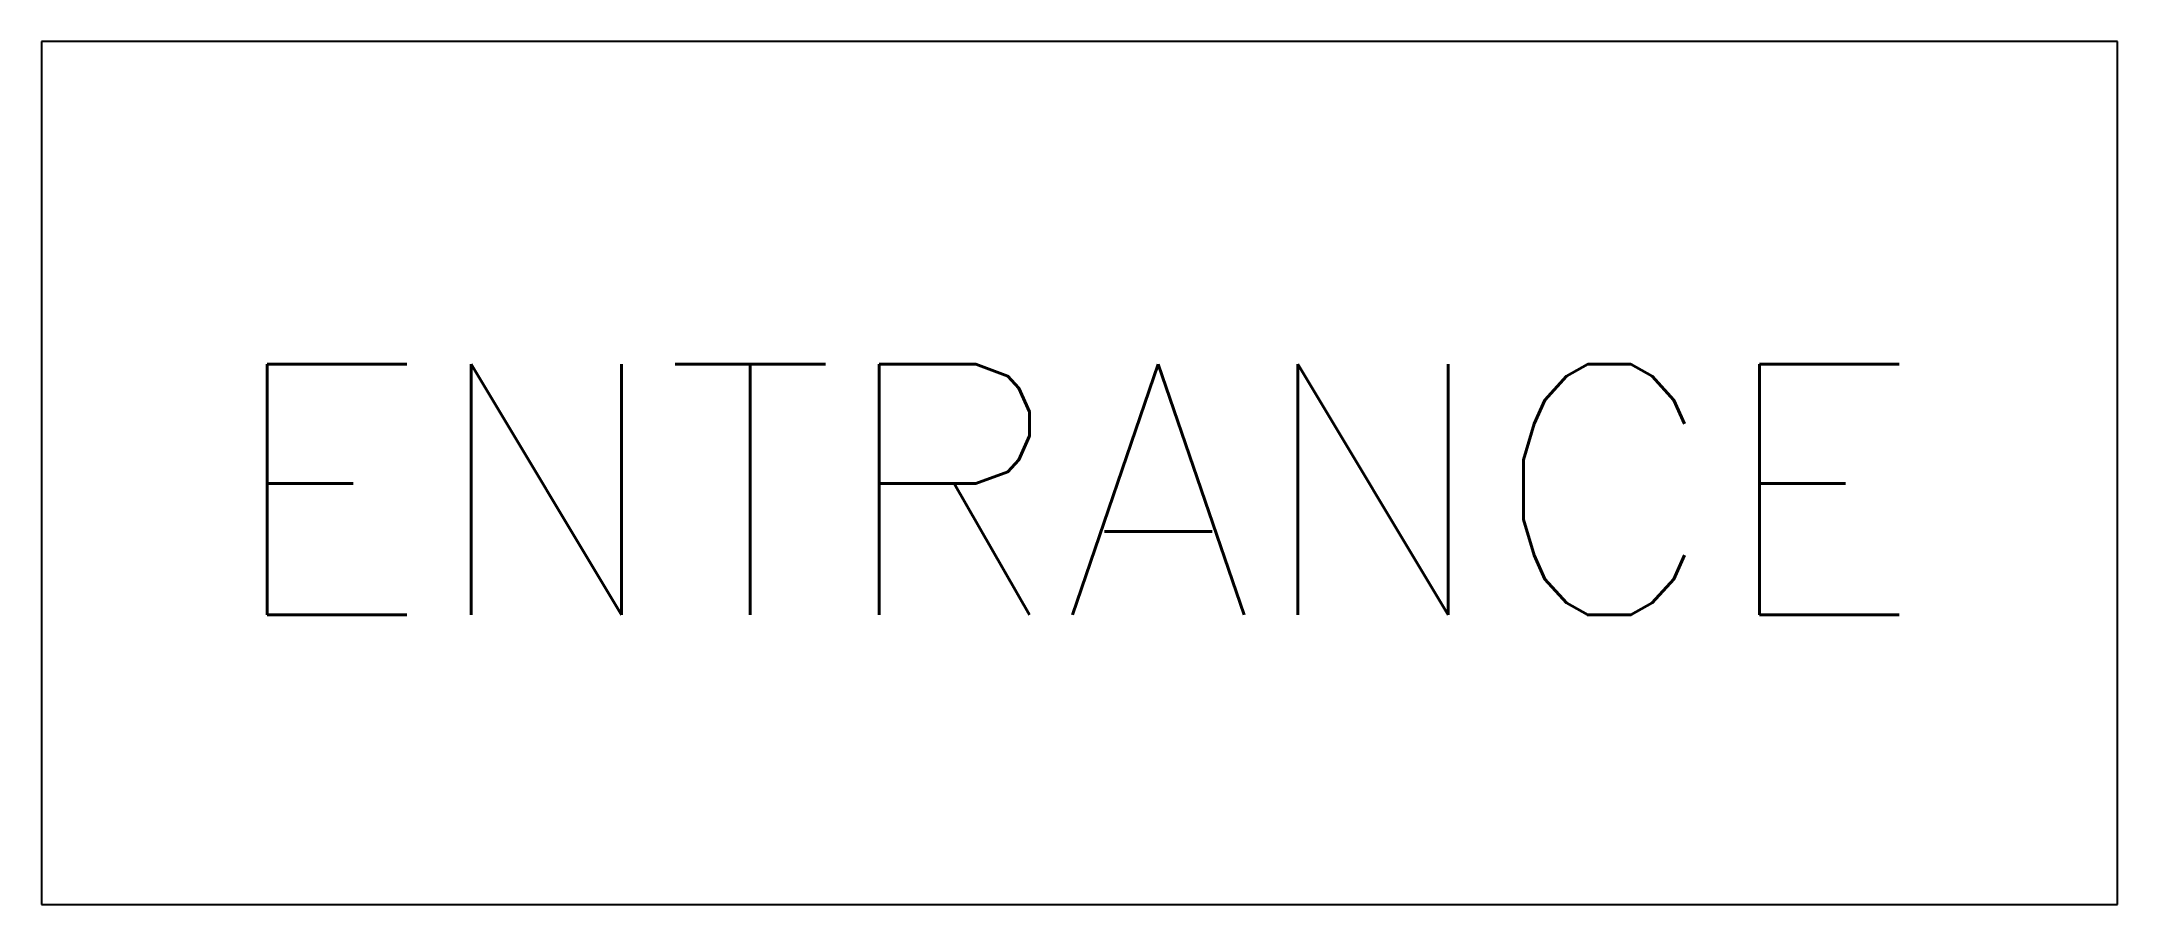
# Model space of a CAD drawing. Header units: feet. Extents: x -0.166 to 0.166, y 0 to 0.138.
import ezdxf
from ezdxf.enums import TextEntityAlignment as Align

# ---------------------------------------------------------------- set-up
doc = ezdxf.new("R2010")
doc.units = ezdxf.units.FT
doc.header["$MEASUREMENT"] = 0
doc.styles.add('S3', font='SIMPLEX', dxfattribs={"height": 0.04})

msp = doc.modelspace()

# ---------------------------------------------------------------- linework, layer by layer
for p, q in [((-0.16572, 0.13771), (-0.16572, 0)), ((0.16572, 0.13771), (-0.16572, 0.13771)), ((0.16572, 0), (0.16572, 0.13771)), ((-0.16572, 0), (0.16572, 0))]:
    msp.add_line(p, q)

# ---------------------------------------------------------------- texts
at = {"style": 'S3'}
msp.add_text('ENTRANCE', height=0.04, dxfattribs=at).set_placement((-0.00113, 0.04621), align=Align.CENTER)

doc.saveas('drawing.dxf')
